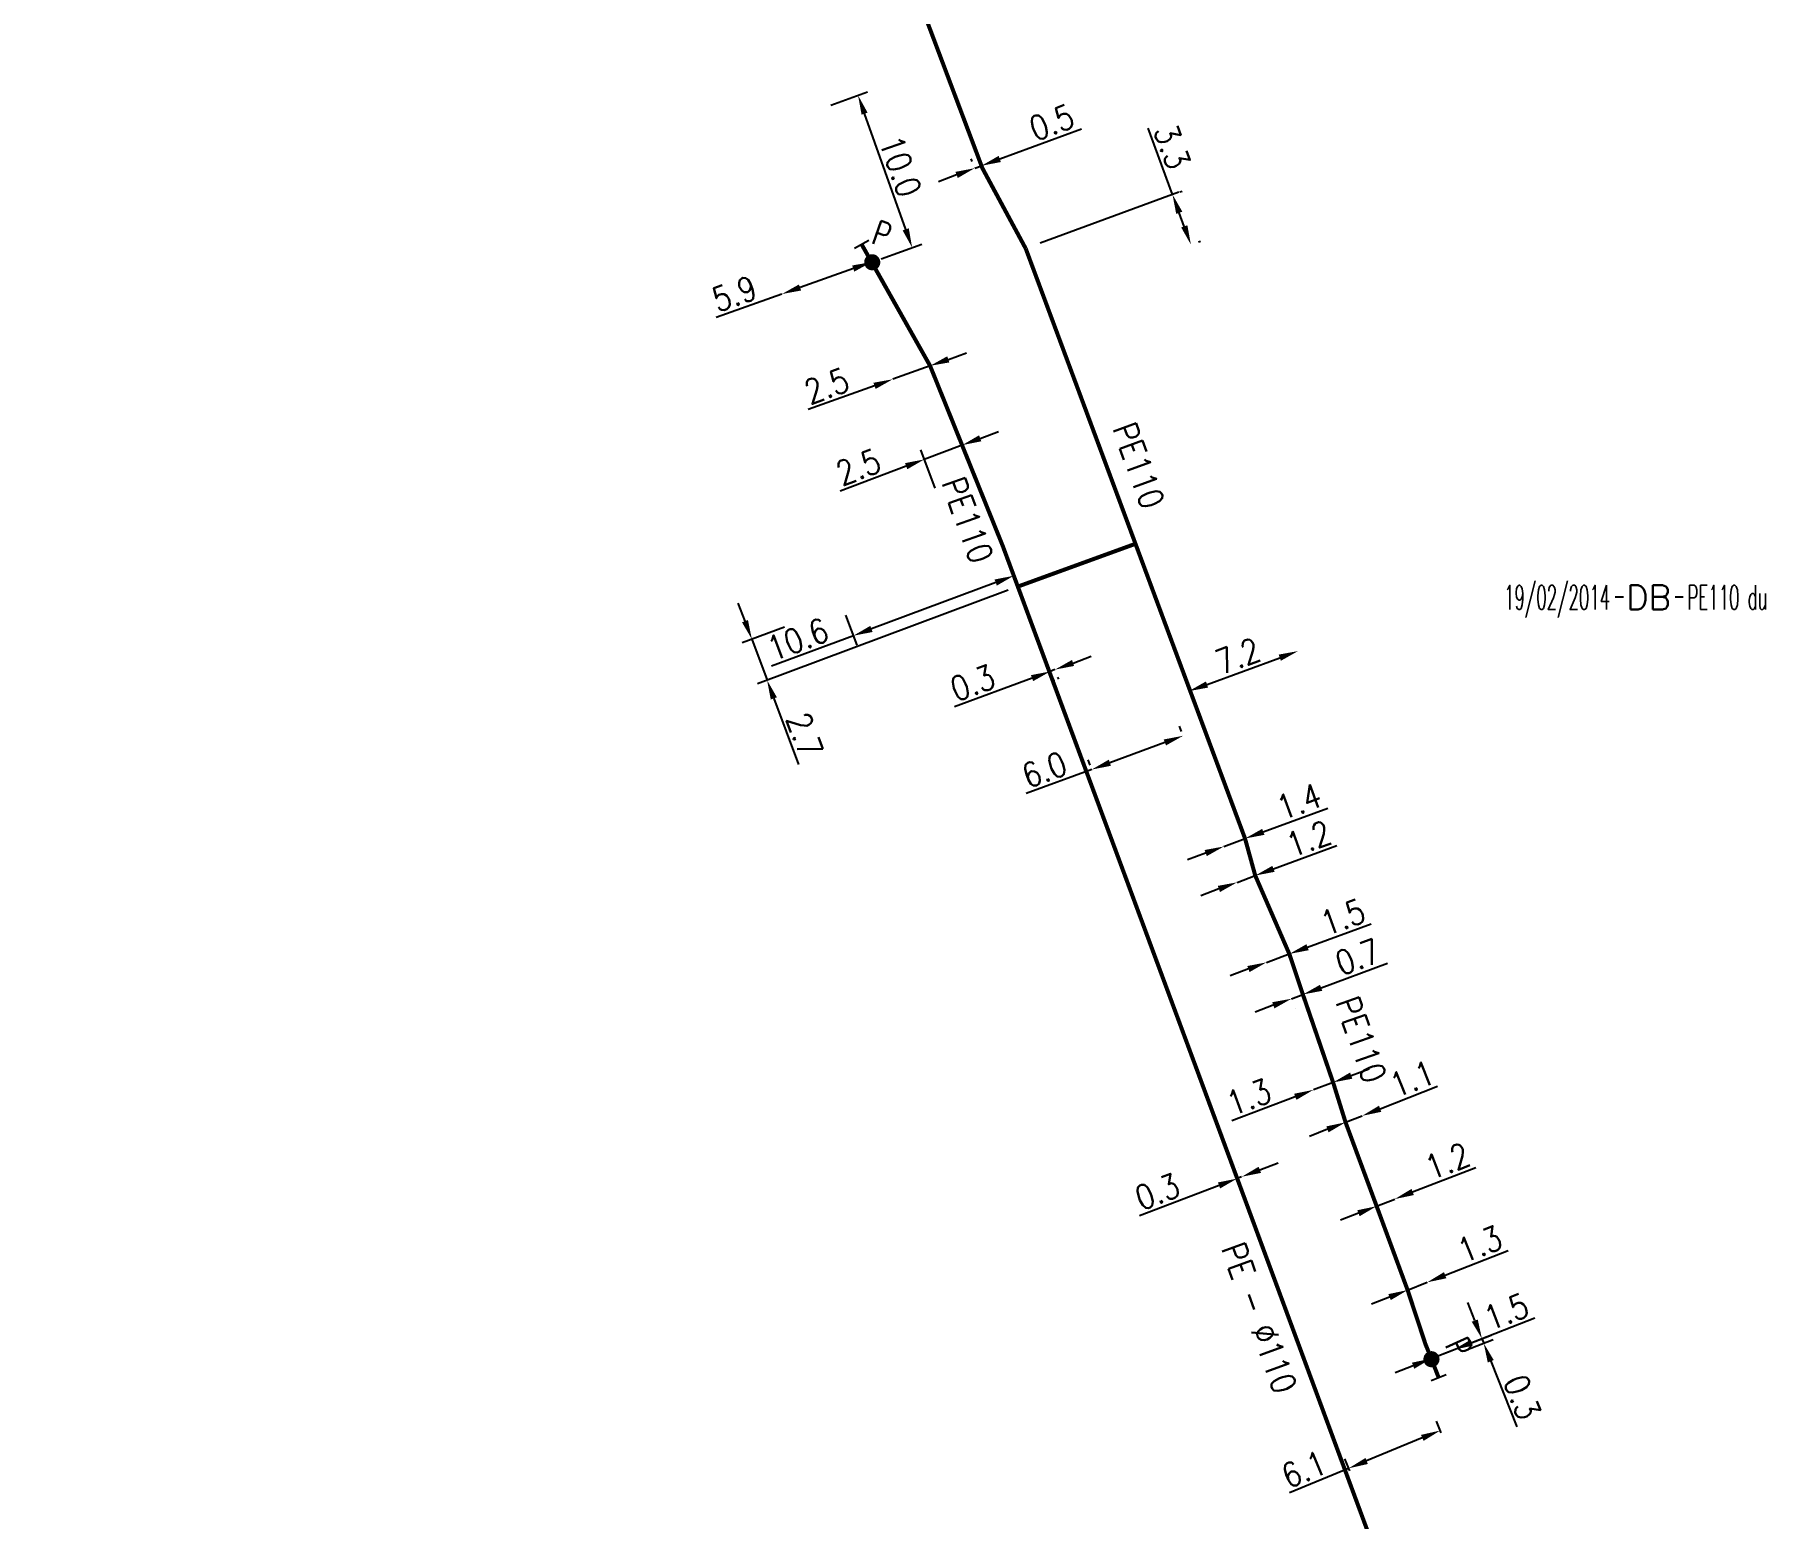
# Model space of a CAD drawing. Header units: millimetres. Extents: x 107995 to 109002, y 120994 to 122000.
# Drawn here: x 108661.4 to 108768.5, y 121671.4 to 121763.2 of the extents above; entities that cross this region are included whole.
import ezdxf
from ezdxf.enums import TextEntityAlignment as Align

# ---------------------------------------------------------------- set-up
doc = ezdxf.new("R2010")
doc.units = ezdxf.units.MM
doc.header["$PDMODE"] = 34
doc.linetypes.add('L_25_PE', pattern=[2000, 1000, 1000])
doc.layers.get('0').update_dxf_attribs({"linetype": 'CONTINUOUS'})
doc.layers.get('DEFPOINTS').update_dxf_attribs({"linetype": 'CONTINUOUS'})
for name, color, linetype in [('L_150', 1, 'CONTINUOUS'), ('L_300', 7, 'CONTINUOUS'), ('L_340', 7, 'CONTINUOUS'), ('L_910', 7, 'CONTINUOUS')]:
    doc.layers.add(name, color=color, linetype=linetype)
doc.styles.add('G_ROMANS', font='ROMANS.SHX', dxfattribs={"width": 0.75})
doc.styles.get("Standard").update_dxf_attribs({"font": 'romans.shx', "width": 0.85})
doc.dimstyles.get("Standard").update_dxf_attribs({"dimtxt": 1.5, "dimasz": 1.2, "dimexe": 0.625, "dimexo": 0.625, "dimgap": 0.25, "dimtad": 1, "dimdec": 1, "dimzin": 0, "dimdsep": 46, "dimtxsty": 'Standard', "dimcen": -0.5, "dimadec": 0, "dimazin": 0, "dimtfac": 1, "dimtdec": 1, "dimtmove": 0, "dimatfit": 3, "dimfxl": 0, "dimtolj": 1, "dimtzin": 0, "dimarcsym": 0})

# ---------------------------------------------------------------- blocks, each defined once
blk = doc.blocks.new('*D127')
at = {"layer": 'DEFPOINTS', "color": 0, "linetype": 'Continuous', "transparency": 16777216}
for p in [(108739.6, 121725.08), (108739.6, 121725.08), (108732.84, 121722.6)]:
    blk.add_point(p, dxfattribs=at)
at = {"layer": 'L_150', "color": 0, "linetype": 'Continuous', "lineweight": -2, "transparency": 16777216}
blk.add_line((108733.97, 121723.01), (108738.47, 121724.67), dxfattribs=at)
at = {"layer": 'L_150', "color": 0, "linetype": 'Continuous', "transparency": 16777216}
for points in [[(108738.4, 121724.86), (108738.54, 121724.48), (108739.6, 121725.08)], [(108733.9, 121723.2), (108734.03, 121722.82), (108732.84, 121722.6)]]:
    blk.add_solid(points, dxfattribs=at)
at = {"layer": 'L_150', "color": 0, "linetype": 'Continuous', "transparency": 16777216, "insert": (108735.87, 121724.78), "char_height": 1.5, "attachment_point": 5, "rotation": 20.2194}
blk.add_mtext('\\A1;7.2', dxfattribs=at)
blk = doc.blocks.new('*D128')
at = {"layer": 'DEFPOINTS', "color": 0, "linetype": 'Continuous', "transparency": 16777216}
for p in [(108724.23, 121723.94), (108724.51, 121724.04), (108724.55, 121723.93)]:
    blk.add_point(p, dxfattribs=at)
at = {"layer": 'L_150', "color": 0, "linetype": 'Continuous', "lineweight": -2, "transparency": 16777216}
for p, q in [((108725.68, 121724.34), (108726.8, 121724.76)), ((108723.14, 121723.41), (108718.33, 121721.62)), ((108724.55, 121723.93), (108724.27, 121723.82)), ((108724.44, 121723.35), (108724.49, 121723.24)), ((108724.72, 121723.46), (108724.77, 121723.34))]:
    blk.add_line(p, q, dxfattribs=at)
at = {"layer": 'L_150', "color": 0, "linetype": 'Continuous', "transparency": 16777216}
for points in [[(108725.61, 121724.53), (108725.74, 121724.16), (108724.55, 121723.93)], [(108723.07, 121723.59), (108723.21, 121723.22), (108724.27, 121723.82)]]:
    blk.add_solid(points, dxfattribs=at)
at = {"layer": 'L_150', "color": 0, "linetype": 'Continuous', "transparency": 16777216, "insert": (108719.47, 121723.11), "char_height": 1.5, "attachment_point": 5, "rotation": 20.3123}
blk.add_mtext('\\A1;0.3', dxfattribs=at)
blk = doc.blocks.new('*D129')
at = {"layer": 'DEFPOINTS', "color": 0, "linetype": 'Continuous', "transparency": 16777216}
for p in [(108735.84, 121692.43), (108736.11, 121692.55), (108736.12, 121692.53)]:
    blk.add_point(p, dxfattribs=at)
at = {"layer": 'L_150', "color": 0, "linetype": 'Continuous', "lineweight": -2, "transparency": 16777216}
for p, q in [((108737.23, 121692.98), (108738.36, 121693.41)), ((108735.62, 121693.01), (108735.61, 121693.03)), ((108736.11, 121692.55), (108735.83, 121692.44)), ((108735.9, 121693.12), (108735.89, 121693.13)), ((108734.71, 121692.01), (108729.78, 121690.13))]:
    blk.add_line(p, q, dxfattribs=at)
at = {"layer": 'L_150', "color": 0, "linetype": 'Continuous', "transparency": 16777216}
for points in [[(108737.16, 121693.17), (108737.31, 121692.79), (108736.11, 121692.55)], [(108734.64, 121692.2), (108734.78, 121691.83), (108735.83, 121692.44)]]:
    blk.add_solid(points, dxfattribs=at)
at = {"layer": 'L_150', "color": 0, "linetype": 'Continuous', "transparency": 16777216, "insert": (108730.9, 121691.63), "char_height": 1.5, "attachment_point": 5, "rotation": 20.9245}
blk.add_mtext('\\A1;0.3', dxfattribs=at)
blk = doc.blocks.new('*D131')
at = {"layer": 'DEFPOINTS', "color": 0, "linetype": 'Continuous', "transparency": 16777216}
for p in [(108731.7, 121753.28), (108731.83, 121753.33), (108732.84, 121750.18)]:
    blk.add_point(p, dxfattribs=at)
at = {"layer": 'L_150', "color": 0, "linetype": 'Continuous', "lineweight": -2, "transparency": 16777216}
for p, q in [((108731.83, 121753.33), (108730.32, 121757.43)), ((108732.29, 121753.5), (108732.42, 121753.54)), ((108732.56, 121751.36), (108732.25, 121752.2)), ((108733.43, 121750.4), (108733.56, 121750.45))]:
    blk.add_line(p, q, dxfattribs=at)
at = {"layer": 'L_150', "color": 0, "linetype": 'Continuous', "transparency": 16777216}
for points in [[(108732.44, 121752.27), (108732.06, 121752.13), (108731.83, 121753.33)], [(108732.75, 121751.43), (108732.37, 121751.29), (108732.97, 121750.23)]]:
    blk.add_solid(points, dxfattribs=at)
at = {"layer": 'L_150', "color": 0, "linetype": 'Continuous', "transparency": 16777216, "insert": (108731.81, 121756.29), "char_height": 1.5, "attachment_point": 5, "rotation": 290.2194}
blk.add_mtext('\\A1;3.3', dxfattribs=at)
blk = doc.blocks.new('*D133')
at = {"layer": 'DEFPOINTS', "color": 0, "linetype": 'Continuous', "transparency": 16777216}
for p in [(108748.4, 121676.85), (108748.7, 121676.12), (108743.03, 121673.78)]:
    blk.add_point(p, dxfattribs=at)
at = {"layer": 'L_150', "color": 0, "linetype": 'Continuous', "lineweight": -2, "transparency": 16777216}
for p, q in [((108748.46, 121676.7), (108748.16, 121677.43)), ((108747.29, 121676.39), (108743.84, 121674.97)), ((108742.8, 121674.36), (108742.49, 121675.09)), ((108742.73, 121674.51), (108739.08, 121673))]:
    blk.add_line(p, q, dxfattribs=at)
at = {"layer": 'L_150', "color": 0, "linetype": 'Continuous', "transparency": 16777216}
for points in [[(108747.21, 121676.58), (108747.37, 121676.21), (108748.4, 121676.85)], [(108743.77, 121675.15), (108743.92, 121674.78), (108742.73, 121674.51)]]:
    blk.add_solid(points, dxfattribs=at)
at = {"layer": 'L_150', "color": 0, "linetype": 'Continuous', "transparency": 16777216, "insert": (108739.97, 121674.45), "char_height": 1.5, "attachment_point": 5, "rotation": 22.4375}
blk.add_mtext('\\A1;6.1', dxfattribs=at)
blk = doc.blocks.new('*D134')
at = {"layer": 'DEFPOINTS', "color": 0, "linetype": 'Continuous', "transparency": 16777216}
for p in [(108732.49, 121719.84), (108732.6, 121719.53), (108726.94, 121717.44)]:
    blk.add_point(p, dxfattribs=at)
at = {"layer": 'L_150', "color": 0, "linetype": 'Continuous', "lineweight": -2, "transparency": 16777216}
for p, q in [((108732.39, 121720.11), (108732.27, 121720.43)), ((108731.36, 121719.42), (108727.96, 121718.17)), ((108726.73, 121718.03), (108726.61, 121718.34)), ((108726.83, 121717.75), (108722.78, 121716.27))]:
    blk.add_line(p, q, dxfattribs=at)
at = {"layer": 'L_150', "color": 0, "linetype": 'Continuous', "transparency": 16777216}
for points in [[(108731.29, 121719.61), (108731.43, 121719.24), (108732.49, 121719.84)], [(108727.89, 121718.36), (108728.02, 121717.98), (108726.83, 121717.75)]]:
    blk.add_solid(points, dxfattribs=at)
at = {"layer": 'L_150', "color": 0, "linetype": 'Continuous', "transparency": 16777216, "insert": (108723.9, 121717.74), "char_height": 1.5, "attachment_point": 5, "rotation": 20.2194}
blk.add_mtext('\\A1;6.0', dxfattribs=at)
blk = doc.blocks.new('*D135')
at = {"layer": 'DEFPOINTS', "color": 0, "linetype": 'Continuous', "transparency": 16777216}
for p in [(108719.59, 121754.96), (108719.65, 121754.8), (108720.07, 121754.95)]:
    blk.add_point(p, dxfattribs=at)
at = {"layer": 'L_150', "color": 0, "linetype": 'Continuous', "lineweight": -2, "transparency": 16777216}
for p, q in [((108721.14, 121755.53), (108726.19, 121757.4)), ((108719.43, 121755.38), (108719.37, 121755.54)), ((108719.85, 121755.54), (108719.8, 121755.7)), ((108718.47, 121754.54), (108717.34, 121754.12)), ((108719.59, 121754.96), (108720.01, 121755.11))]:
    blk.add_line(p, q, dxfattribs=at)
at = {"layer": 'L_150', "color": 0, "linetype": 'Continuous', "transparency": 16777216}
for points in [[(108721.07, 121755.72), (108721.21, 121755.34), (108720.01, 121755.11)], [(108718.4, 121754.73), (108718.54, 121754.35), (108719.59, 121754.96)]]:
    blk.add_solid(points, dxfattribs=at)
at = {"layer": 'L_150', "color": 0, "linetype": 'Continuous', "transparency": 16777216, "insert": (108724.36, 121757.79), "char_height": 1.5, "attachment_point": 5, "rotation": 20.3269}
blk.add_mtext('\\A1;0.5', dxfattribs=at)
blk = doc.blocks.new('*D176')
at = {"layer": 'DEFPOINTS', "color": 0, "linetype": 'Continuous', "transparency": 16777216}
for p in [(108739.2, 121703.57), (108739.2, 121703.57), (108739.9, 121703.83)]:
    blk.add_point(p, dxfattribs=at)
at = {"layer": 'L_150', "color": 0, "linetype": 'Continuous', "lineweight": -2, "transparency": 16777216}
for p, q in [((108741.03, 121704.25), (108745.13, 121705.76)), ((108738.07, 121703.16), (108736.95, 121702.74)), ((108739.2, 121703.57), (108739.9, 121703.83)), ((108739.42, 121702.99), (108739.42, 121702.99))]:
    blk.add_line(p, q, dxfattribs=at)
at = {"layer": 'L_150', "color": 0, "linetype": 'Continuous', "transparency": 16777216}
for points in [[(108740.96, 121704.43), (108741.1, 121704.06), (108739.9, 121703.83)], [(108738, 121703.35), (108738.14, 121702.97), (108739.2, 121703.57)]]:
    blk.add_solid(points, dxfattribs=at)
at = {"layer": 'L_150', "color": 0, "linetype": 'Continuous', "transparency": 16777216, "insert": (108743.3, 121706.15), "char_height": 1.5, "attachment_point": 5, "rotation": 20.2201}
blk.add_mtext('\\A1;0.7', dxfattribs=at)
blk = doc.blocks.new('*D177')
at = {"layer": 'DEFPOINTS', "color": 0, "linetype": 'Continuous', "transparency": 16777216}
for p in [(108736.32, 121713.48), (108736.32, 121713.48), (108735.01, 121712.99)]:
    blk.add_point(p, dxfattribs=at)
at = {"layer": 'L_150', "color": 0, "linetype": 'Continuous', "lineweight": -2, "transparency": 16777216}
for p, q in [((108737.45, 121713.89), (108741.44, 121715.36)), ((108735.01, 121712.99), (108736.32, 121713.48)), ((108733.88, 121712.58), (108732.76, 121712.17))]:
    blk.add_line(p, q, dxfattribs=at)
at = {"layer": 'L_150', "color": 0, "linetype": 'Continuous', "transparency": 16777216}
for points in [[(108737.38, 121714.08), (108737.52, 121713.71), (108736.32, 121713.48)], [(108733.82, 121712.77), (108733.95, 121712.39), (108735.01, 121712.99)]]:
    blk.add_solid(points, dxfattribs=at)
at = {"layer": 'L_150', "color": 0, "linetype": 'Continuous', "transparency": 16777216, "insert": (108739.66, 121715.77), "char_height": 1.5, "attachment_point": 5, "rotation": 20.2194}
blk.add_mtext('\\A1;1.4', dxfattribs=at)
blk = doc.blocks.new('L_340_07')
at = {"color": 0, "linetype": 'Continuous', "const_width": 0.25, "flags": 128}
blk.add_lwpolyline([(0, 0), (1.25, 0)], dxfattribs=at)
at = {"color": 0, "linetype": 'Continuous', "flags": 128}
blk.add_lwpolyline([(1.25, -0.5), (1.25, 0.5)], dxfattribs=at)
at = {"color": 0, "linetype": 'Continuous', "style": 'G_ROMANS', "width": 0.75, "flags": 3}
for tag, p in [('DEF_LEG', (0.72, -3.47)), ('DEF_COUP', (0.72, -5.97)), ('DEF_TYPE', (0.72, -8.47))]:
    blk.add_attdef(tag, text='', height=1.2, dxfattribs=at).set_placement(p, align=Align.MIDDLE)
blk = doc.blocks.new('L_300_12')
at = {"color": 0, "linetype": 'Continuous', "const_width": 0.497, "flags": 128}
blk.add_lwpolyline([(-0.21, 0, 1), (0.29, 0, 1)], format="xyb", close=True, dxfattribs=at)
at = {"color": 0, "linetype": 'Continuous', "style": 'G_ROMANS', "width": 0.75}
blk.add_text('P', height=1.5, dxfattribs=at).set_placement((0.04, 1.85), align=Align.MIDDLE)
at = {"color": 0, "linetype": 'Continuous', "style": 'G_ROMANS', "width": 0.75, "flags": 3}
for tag, p in [('DEF_LEG', (0, -10)), ('DEF_COUP', (0, -12.5)), ('DEF_TYPE', (0, -15))]:
    blk.add_attdef(tag, text='', height=1.2, dxfattribs=at).set_placement(p, align=Align.MIDDLE)
blk = doc.blocks.new('*D178')
at = {"layer": 'DEFPOINTS', "color": 0, "linetype": 'Continuous', "transparency": 16777216}
for p in [(108735.83, 121710.77), (108735.83, 121710.77), (108736.95, 121711.19)]:
    blk.add_point(p, dxfattribs=at)
at = {"layer": 'L_150', "color": 0, "linetype": 'Continuous', "lineweight": -2, "transparency": 16777216}
for p, q in [((108738.08, 121711.6), (108742.01, 121713.05)), ((108734.7, 121710.36), (108733.58, 121709.94)), ((108735.83, 121710.77), (108736.95, 121711.19))]:
    blk.add_line(p, q, dxfattribs=at)
at = {"layer": 'L_150', "color": 0, "linetype": 'Continuous', "transparency": 16777216}
for points in [[(108738.01, 121711.79), (108738.15, 121711.42), (108736.95, 121711.19)], [(108734.63, 121710.55), (108734.77, 121710.17), (108735.83, 121710.77)]]:
    blk.add_solid(points, dxfattribs=at)
at = {"layer": 'L_150', "color": 0, "linetype": 'Continuous', "transparency": 16777216, "insert": (108740.26, 121713.47), "char_height": 1.5, "attachment_point": 5, "rotation": 20.2194}
blk.add_mtext('\\A1;1.2', dxfattribs=at)
blk = doc.blocks.new('*D179')
at = {"layer": 'DEFPOINTS', "color": 0, "linetype": 'Continuous', "transparency": 16777216}
for p in [(108739.06, 121706.34), (108737.65, 121705.82), (108737.65, 121705.82)]:
    blk.add_point(p, dxfattribs=at)
at = {"layer": 'L_150', "color": 0, "linetype": 'Continuous', "lineweight": -2, "transparency": 16777216}
for p, q in [((108740.19, 121706.75), (108744.12, 121708.2)), ((108737.65, 121705.82), (108739.06, 121706.34)), ((108736.53, 121705.41), (108735.4, 121704.99))]:
    blk.add_line(p, q, dxfattribs=at)
at = {"layer": 'L_150', "color": 0, "linetype": 'Continuous', "transparency": 16777216}
for points in [[(108740.12, 121706.94), (108740.26, 121706.57), (108739.06, 121706.34)], [(108736.46, 121705.59), (108736.6, 121705.22), (108737.65, 121705.82)]]:
    blk.add_solid(points, dxfattribs=at)
at = {"layer": 'L_150', "color": 0, "linetype": 'Continuous', "transparency": 16777216, "insert": (108742.37, 121708.62), "char_height": 1.5, "attachment_point": 5, "rotation": 20.2281}
blk.add_mtext('\\A1;1.5', dxfattribs=at)
blk = doc.blocks.new('*D180')
at = {"layer": 'DEFPOINTS', "color": 0, "linetype": 'Continuous', "transparency": 16777216}
for p in [(108740.55, 121697.93), (108740.55, 121697.93), (108741.77, 121698.39)]:
    blk.add_point(p, dxfattribs=at)
at = {"layer": 'L_150', "color": 0, "linetype": 'Continuous', "lineweight": -2, "transparency": 16777216}
for p, q in [((108742.89, 121698.81), (108744.01, 121699.23)), ((108739.43, 121697.5), (108735.51, 121696.02)), ((108741.77, 121698.39), (108740.55, 121697.93))]:
    blk.add_line(p, q, dxfattribs=at)
at = {"layer": 'L_150', "color": 0, "linetype": 'Continuous', "transparency": 16777216}
for points in [[(108742.82, 121699), (108742.96, 121698.62), (108741.77, 121698.39)], [(108739.36, 121697.69), (108739.5, 121697.31), (108740.55, 121697.93)]]:
    blk.add_solid(points, dxfattribs=at)
at = {"layer": 'L_150', "color": 0, "linetype": 'Continuous', "transparency": 16777216, "insert": (108736.56, 121697.48), "char_height": 1.5, "attachment_point": 5, "rotation": 20.7271}
blk.add_mtext('\\A1;1.3', dxfattribs=at)
blk = doc.blocks.new('*D181')
at = {"layer": 'DEFPOINTS', "color": 0, "linetype": 'Continuous', "transparency": 16777216}
for p in [(108742.54, 121695.92), (108743.56, 121696.32), (108743.56, 121696.32)]:
    blk.add_point(p, dxfattribs=at)
at = {"layer": 'L_150', "color": 0, "linetype": 'Continuous', "lineweight": -2, "transparency": 16777216}
for p, q in [((108744.68, 121696.76), (108748.24, 121698.15)), ((108741.42, 121695.49), (108740.3, 121695.05)), ((108742.54, 121695.92), (108743.56, 121696.32))]:
    blk.add_line(p, q, dxfattribs=at)
at = {"layer": 'L_150', "color": 0, "linetype": 'Continuous', "transparency": 16777216}
for points in [[(108744.61, 121696.95), (108744.75, 121696.57), (108743.56, 121696.32)], [(108741.35, 121695.67), (108741.49, 121695.3), (108742.54, 121695.92)]]:
    blk.add_solid(points, dxfattribs=at)
at = {"layer": 'L_150', "color": 0, "linetype": 'Continuous', "transparency": 16777216, "insert": (108746.66, 121698.61), "char_height": 1.5, "attachment_point": 5, "rotation": 21.3567}
blk.add_mtext('\\A1;1.1', dxfattribs=at)
blk = doc.blocks.new('*D182')
at = {"layer": 'DEFPOINTS', "color": 0, "linetype": 'Continuous', "transparency": 16777216}
for p in [(108745.58, 121691.17), (108745.58, 121691.17), (108744.46, 121690.73)]:
    blk.add_point(p, dxfattribs=at)
at = {"layer": 'L_150', "color": 0, "linetype": 'Continuous', "lineweight": -2, "transparency": 16777216}
for p, q in [((108746.69, 121691.61), (108750.6, 121693.13)), ((108744.46, 121690.73), (108745.58, 121691.17)), ((108743.34, 121690.3), (108742.22, 121689.86))]:
    blk.add_line(p, q, dxfattribs=at)
at = {"layer": 'L_150', "color": 0, "linetype": 'Continuous', "transparency": 16777216}
for points in [[(108746.62, 121691.8), (108746.77, 121691.42), (108745.58, 121691.17)], [(108743.27, 121690.48), (108743.41, 121690.11), (108744.46, 121690.73)]]:
    blk.add_solid(points, dxfattribs=at)
at = {"layer": 'L_150', "color": 0, "linetype": 'Continuous', "transparency": 16777216, "insert": (108748.84, 121693.52), "char_height": 1.5, "attachment_point": 5, "rotation": 21.3588}
blk.add_mtext('\\A1;1.2', dxfattribs=at)
blk = doc.blocks.new('*D183')
at = {"layer": 'DEFPOINTS', "color": 0, "linetype": 'Continuous', "transparency": 16777216}
for p in [(108747.59, 121686.02), (108747.59, 121686.02), (108746.38, 121685.54)]:
    blk.add_point(p, dxfattribs=at)
at = {"layer": 'L_150', "color": 0, "linetype": 'Continuous', "lineweight": -2, "transparency": 16777216}
for p, q in [((108748.71, 121686.46), (108752.61, 121687.99)), ((108746.38, 121685.54), (108747.59, 121686.02)), ((108745.26, 121685.1), (108744.15, 121684.67))]:
    blk.add_line(p, q, dxfattribs=at)
at = {"layer": 'L_150', "color": 0, "linetype": 'Continuous', "transparency": 16777216}
for points in [[(108748.63, 121686.65), (108748.78, 121686.27), (108747.59, 121686.02)], [(108745.19, 121685.29), (108745.34, 121684.92), (108746.38, 121685.54)]]:
    blk.add_solid(points, dxfattribs=at)
at = {"layer": 'L_150', "color": 0, "linetype": 'Continuous', "transparency": 16777216, "insert": (108750.85, 121688.38), "char_height": 1.5, "attachment_point": 5, "rotation": 21.4694}
blk.add_mtext('\\A1;1.3', dxfattribs=at)
blk = doc.blocks.new('*D184')
at = {"layer": 'DEFPOINTS', "color": 0, "linetype": 'Continuous', "transparency": 16777216}
for p in [(108749.23, 121681.85), (108749.23, 121681.85), (108747.84, 121681.3)]:
    blk.add_point(p, dxfattribs=at)
at = {"layer": 'L_300', "color": 0, "linetype": 'Continuous', "lineweight": -2, "transparency": 16777216}
for p, q in [((108750.35, 121682.29), (108754.25, 121683.82)), ((108747.84, 121681.3), (108749.23, 121681.85)), ((108746.72, 121680.86), (108745.6, 121680.42))]:
    blk.add_line(p, q, dxfattribs=at)
at = {"layer": 'L_300', "color": 0, "linetype": 'Continuous', "transparency": 16777216}
for points in [[(108750.28, 121682.47), (108750.42, 121682.1), (108749.23, 121681.85)], [(108746.65, 121681.05), (108746.79, 121680.67), (108747.84, 121681.3)]]:
    blk.add_solid(points, dxfattribs=at)
at = {"layer": 'L_300', "color": 0, "linetype": 'Continuous', "transparency": 16777216, "insert": (108752.49, 121684.2), "char_height": 1.5, "attachment_point": 5, "rotation": 21.47}
blk.add_mtext('\\A1;1.5', dxfattribs=at)
blk = doc.blocks.new('*D185')
at = {"layer": 'DEFPOINTS', "color": 0, "linetype": 'Continuous', "transparency": 16777216}
for p in [(108749.34, 121681.57), (108751.09, 121682.25), (108747.84, 121681.3)]:
    blk.add_point(p, dxfattribs=at)
at = {"layer": 'L_300', "color": 0, "linetype": 'Continuous', "lineweight": -2, "transparency": 16777216}
for p, q in [((108750.54, 121683.65), (108750.1, 121684.77)), ((108748.42, 121681.53), (108751.56, 121682.76)), ((108749.92, 121681.8), (108751.67, 121682.48)), ((108750.98, 121682.53), (108751.09, 121682.25)), ((108751.53, 121681.14), (108753.13, 121677.07))]:
    blk.add_line(p, q, dxfattribs=at)
at = {"layer": 'L_300', "color": 0, "linetype": 'Continuous', "transparency": 16777216}
for points in [[(108750.72, 121683.72), (108750.35, 121683.58), (108750.98, 121682.53)], [(108751.71, 121681.21), (108751.34, 121681.06), (108751.09, 121682.25)]]:
    blk.add_solid(points, dxfattribs=at)
at = {"layer": 'L_300', "color": 0, "linetype": 'Continuous', "transparency": 16777216, "insert": (108753.48, 121678.91), "char_height": 1.5, "attachment_point": 5, "rotation": 291.47}
blk.add_mtext('\\A1;0.3', dxfattribs=at)
blk = doc.blocks.new('*D333')
at = {"layer": 'DEFPOINTS', "color": 0, "linetype": 'Continuous', "transparency": 16777216}
for p in [(108721.32, 121731.6), (108711.38, 121727.89), (108712.08, 121726.03)]:
    blk.add_point(p, dxfattribs=at)
at = {"layer": 'L_150', "color": 0, "linetype": 'Continuous', "lineweight": -2, "transparency": 16777216}
for p, q in [((108721.53, 121731.01), (108722.23, 121729.15)), ((108720.89, 121729.32), (108713.2, 121726.45)), ((108711.6, 121727.31), (108712.3, 121725.45)), ((108712.08, 121726.03), (108707.02, 121724.14))]:
    blk.add_line(p, q, dxfattribs=at)
at = {"layer": 'L_150', "color": 0, "linetype": 'Continuous', "transparency": 16777216}
for points in [[(108720.82, 121729.51), (108720.96, 121729.13), (108722.01, 121729.74)], [(108713.13, 121726.64), (108713.27, 121726.26), (108712.08, 121726.03)]]:
    blk.add_solid(points, dxfattribs=at)
at = {"layer": 'L_150', "color": 0, "linetype": 'Continuous', "transparency": 16777216, "insert": (108708.64, 121725.81), "char_height": 1.5, "attachment_point": 5, "rotation": 20.4756}
blk.add_mtext('\\A1;10.6', dxfattribs=at)
blk = doc.blocks.new('*D334')
at = {"layer": 'DEFPOINTS', "color": 0, "linetype": 'Continuous', "transparency": 16777216}
for p in [(108722.26, 121729.07), (108708.39, 121726.77), (108705.8, 121725.81)]:
    blk.add_point(p, dxfattribs=at)
at = {"layer": 'L_150', "color": 0, "linetype": 'Continuous', "lineweight": -2, "transparency": 16777216}
for p, q in [((108721.67, 121728.85), (108706.15, 121723.06)), ((108705.38, 121726.93), (108704.96, 121728.05)), ((108707.81, 121726.56), (108705.21, 121725.59)), ((108705.8, 121725.81), (108706.74, 121723.28)), ((108707.16, 121722.15), (108708.69, 121718.06))]:
    blk.add_line(p, q, dxfattribs=at)
at = {"layer": 'L_150', "color": 0, "linetype": 'Continuous', "transparency": 16777216}
for points in [[(108705.56, 121727), (108705.19, 121726.86), (108705.8, 121725.81)], [(108707.35, 121722.22), (108706.97, 121722.08), (108706.74, 121723.28)]]:
    blk.add_solid(points, dxfattribs=at)
at = {"layer": 'L_150', "color": 0, "linetype": 'Continuous', "transparency": 16777216, "insert": (108709.07, 121719.89), "char_height": 1.5, "attachment_point": 5, "rotation": 290.4756}
blk.add_mtext('\\A1;2.7', dxfattribs=at)
blk = doc.blocks.new('*D335')
at = {"layer": 'DEFPOINTS', "color": 0, "linetype": 'Continuous', "transparency": 16777216}
for p in [(108718.81, 121737.82), (108716.47, 121736.94), (108717.36, 121734.57)]:
    blk.add_point(p, dxfattribs=at)
at = {"layer": 'L_150', "color": 0, "linetype": 'Continuous', "lineweight": -2, "transparency": 16777216}
for p, q in [((108719.93, 121738.24), (108721.06, 121738.67)), ((108717.14, 121735.16), (108716.25, 121737.53)), ((108718.81, 121737.82), (108716.47, 121736.94)), ((108715.35, 121736.52), (108711.26, 121734.98))]:
    blk.add_line(p, q, dxfattribs=at)
at = {"layer": 'L_150', "color": 0, "linetype": 'Continuous', "transparency": 16777216}
for points in [[(108719.86, 121738.43), (108720, 121738.06), (108718.81, 121737.82)], [(108715.28, 121736.71), (108715.42, 121736.33), (108716.47, 121736.94)]]:
    blk.add_solid(points, dxfattribs=at)
at = {"layer": 'L_150', "color": 0, "linetype": 'Continuous', "transparency": 16777216, "insert": (108712.39, 121736.47), "char_height": 1.5, "attachment_point": 5, "rotation": 20.6063}
blk.add_mtext('\\A1;2.5', dxfattribs=at)
blk = doc.blocks.new('*D336')
at = {"layer": 'DEFPOINTS', "color": 0, "linetype": 'Continuous', "transparency": 16777216}
for p in [(108716.83, 121742.73), (108714.52, 121741.9), (108714.52, 121741.9)]:
    blk.add_point(p, dxfattribs=at)
at = {"layer": 'L_150', "color": 0, "linetype": 'Continuous', "lineweight": -2, "transparency": 16777216}
for p, q in [((108717.96, 121743.13), (108719.09, 121743.54)), ((108716.83, 121742.73), (108714.52, 121741.9)), ((108713.39, 121741.49), (108709.28, 121740.02))]:
    blk.add_line(p, q, dxfattribs=at)
at = {"layer": 'L_150', "color": 0, "linetype": 'Continuous', "transparency": 16777216}
for points in [[(108717.89, 121743.32), (108718.02, 121742.94), (108716.83, 121742.73)], [(108713.32, 121741.68), (108713.46, 121741.3), (108714.52, 121741.9)]]:
    blk.add_solid(points, dxfattribs=at)
at = {"layer": 'L_150', "color": 0, "linetype": 'Continuous', "transparency": 16777216, "insert": (108710.43, 121741.49), "char_height": 1.5, "attachment_point": 5, "rotation": 19.7385}
blk.add_mtext('\\A1;2.5', dxfattribs=at)
blk = doc.blocks.new('*D337')
at = {"layer": 'DEFPOINTS', "color": 0, "linetype": 'Continuous', "transparency": 16777216}
for p in [(108710.09, 121758.65), (108712.37, 121759.47), (108713.21, 121749.15)]:
    blk.add_point(p, dxfattribs=at)
at = {"layer": 'L_300', "color": 0, "linetype": 'Continuous', "lineweight": -2, "transparency": 16777216}
for p, q in [((108710.68, 121758.86), (108712.96, 121759.68)), ((108715.32, 121751.17), (108712.78, 121758.34)), ((108713.8, 121749.36), (108716.31, 121750.25))]:
    blk.add_line(p, q, dxfattribs=at)
at = {"layer": 'L_300', "color": 0, "linetype": 'Continuous', "transparency": 16777216}
for points in [[(108712.96, 121758.4), (108712.59, 121758.27), (108712.37, 121759.47)], [(108715.51, 121751.24), (108715.13, 121751.11), (108715.72, 121750.04)]]:
    blk.add_solid(points, dxfattribs=at)
at = {"layer": 'L_300', "color": 0, "linetype": 'Continuous', "transparency": 16777216, "insert": (108714.99, 121755.08), "char_height": 1.5, "attachment_point": 5, "rotation": 289.5621}
blk.add_mtext('\\A1;10.0', dxfattribs=at)
blk = doc.blocks.new('*D338')
at = {"layer": 'DEFPOINTS', "color": 0, "linetype": 'Continuous', "transparency": 16777216}
for p in [(108713.21, 121749.15), (108713.21, 121749.15), (108707.65, 121747.17)]:
    blk.add_point(p, dxfattribs=at)
at = {"layer": 'L_300', "color": 0, "linetype": 'Continuous', "lineweight": -2, "transparency": 16777216}
for p, q in [((108712.08, 121748.75), (108708.78, 121747.58)), ((108707.65, 121747.17), (108703.59, 121745.73))]:
    blk.add_line(p, q, dxfattribs=at)
at = {"layer": 'L_300', "color": 0, "linetype": 'Continuous', "transparency": 16777216}
for points in [[(108712.01, 121748.94), (108712.14, 121748.56), (108713.21, 121749.15)], [(108708.71, 121747.76), (108708.85, 121747.39), (108707.65, 121747.17)]]:
    blk.add_solid(points, dxfattribs=at)
at = {"layer": 'L_300', "color": 0, "linetype": 'Continuous', "transparency": 16777216, "insert": (108704.72, 121747.19), "char_height": 1.5, "attachment_point": 5, "rotation": 19.5621}
blk.add_mtext('\\A1;5.9', dxfattribs=at)
blk = doc.blocks.new('GIS_MODF')
at = {"color": 0, "linetype": 'Continuous', "flags": 128}
for points in [[(-2.18, -0.01), (-1.68, -0.01)], [(1.52, -0.01), (2.02, -0.01)]]:
    blk.add_lwpolyline(points, dxfattribs=at)
at = {"color": 0, "linetype": 'Continuous', "width": 0.5}
blk.add_attdef('DATE', text='', height=1.5, dxfattribs=at).set_placement((-2.5, -0.8), align=Align.RIGHT)
at = {"color": 0, "linetype": 'Continuous', "width": 1.771291}
blk.add_attdef('USER', text='', height=1.5, dxfattribs=at).set_placement((-1.51, -0.8), (1.28, -0.8), align=Align.FIT)
at = {"color": 0, "linetype": 'Continuous', "width": 0.5}
blk.add_attdef('DESC', (2.29, -0.8), '', height=1.5, dxfattribs=at)

msp = doc.modelspace()

# ---------------------------------------------------------------- linework, layer by layer
at = {"layer": 'L_150', "linetype": 'L_25_PE'}
msp.add_line((108732.22, 121753.47), (108723.64, 121750.31), dxfattribs=at)
at = {"layer": 'L_150', "linetype": 'L_25_PE', "const_width": 0.25, "flags": 128}
for points in [[(108722.75, 121749.98), (108720.07, 121754.95), (108716.35, 121764.82), (108713.07, 121773.82), (108711.09, 121779.29), (108708.66, 121786.45), (108707.36, 121791.31), (108705.58, 121797.89)], [(108747.86, 121681.27), (108747.49, 121682.18), (108746.38, 121685.54), (108744.46, 121690.74), (108742.54, 121695.92), (108741.77, 121698.39), (108739.9, 121703.83), (108739.06, 121706.34), (108736.95, 121711.19), (108736.32, 121713.48), (108722.75, 121749.98)], [(108722.26, 121729.07), (108729.49, 121731.7)]]:
    msp.add_lwpolyline(points, dxfattribs=at)
at = {"layer": 'L_150', "linetype": 'L_25_PE', "flags": 128}
msp.add_lwpolyline([(108713.21, 121749.15, 0.25, 0.25, 0), (108716.83, 121742.73, 0.25, 0.25, 0), (108718.81, 121737.82, 0.25, 0.25, 0), (108721.32, 121731.6, 0.25, 0.25, 0), (108721.91, 121730.01, 0.25, 0.25, 0), (108735.84, 121692.43, 0.25, 0.25, 0), (108748.14, 121659.17, 0.25, 0.25, -0.393361), (108746.34, 121651.11, 0.25, 0.25, 0), (108745.52, 121650.64, 0.25, 0.25, 0), (108738.34, 121647.6, 0.25, 0.25, 0), (108729.12, 121643.7, 0.25, 0.25, 0), (108715.87, 121637.95, 0.25, 0.25, 0), (108703.89, 121632.82, 0.25, 0.25, 0), (108693.68, 121628.61, 0.25, 0.25, 0), (108685.24, 121623.33, 0.25, 0.25, 0), (108665.77, 121609.66, 0.25, 0.25, 0), (108662.81, 121608.34, 0.25, 0.25, -0.196399), (108658.93, 121608.24, 0.25, 0.25, -0.251762), (108655.94, 121611.66, 0.25, 0.25, 0), (108655.56, 121613.34, 0, 0, 0)], format="xyseb", dxfattribs=at)

# ---------------------------------------------------------------- block references
at = {"layer": 'L_300'}
for p, rotation in [((108713.21, 121749.15), 340.8343796190896), ((108747.84, 121681.3), 293.739348762733)]:
    msp.add_blockref('L_300_12', p, dxfattribs=dict(at, rotation=rotation))
at = {"layer": 'L_340'}
for p, rotation in [((108713.21, 121749.15), 119.3907400051232), ((108747.84, 121681.3), 291.4700308676065)]:
    msp.add_blockref('L_340_07', p, dxfattribs=dict(at, rotation=rotation))
at = {"layer": 'L_910'}
ref = msp.add_blockref('GIS_MODF', (108761.41, 121728.45), dxfattribs=at)
ref.add_attrib('DATE', '19/02/2014', dxfattribs={"layer": '0', "color": 0, "linetype": 'Continuous', "height": 1.5, "width": 0.5}).set_placement((108758.91, 121727.65), align=Align.RIGHT)
ref.add_attrib('USER', 'DB', dxfattribs={"layer": '0', "color": 0, "linetype": 'Continuous', "height": 1.5, "width": 0.99919}).set_placement((108759.91, 121727.65), (108762.69, 121727.65), align=Align.FIT)
ref.add_attrib('DESC', 'PE110 du n°226 au n°228 de la rue Aimeries - Tr171819', (108763.7, 121727.65), dxfattribs={"layer": '0', "color": 0, "linetype": 'Continuous', "height": 1.5, "width": 0.5})

# ---------------------------------------------------------------- texts
at = {"layer": 'L_150', "linetype": 'Continuous', "width": 0.85}
for s, rotation, p in [('PE110', 289.9743, (108729.74, 121736.56)), ('PE110', 289.7888, (108719.15, 121733.19)), ('PE - %%c110', 289.9743, (108737.2, 121683.82))]:
    msp.add_text(s, height=1.5, rotation=rotation, dxfattribs=at).set_placement(p, align=Align.MIDDLE)
at = {"layer": 'L_150', "linetype": 'Continuous', "insert": (108741.9, 121703.37), "char_height": 1.5, "attachment_point": 7, "rotation": 289.2127}
msp.add_mtext('PE110', dxfattribs=at)

# ---------------------------------------------------------------- dimensions: what is measured, and where the dimension line sits
at = {"layer": 'L_150', "linetype": 'Continuous'}
for base, p1, p2, angle, picture, middle in [((108719.5911, 121754.9552), (108720.0714, 121754.954), (108719.6494, 121754.7977), 200.3269, '*D135', (108724.708, 121756.8507)), ((108731.83, 121753.33), (108732.84, 121750.18), (108731.7, 121753.28), 110.2194, '*D131', (108730.87, 121755.94)), ((108724.55, 121723.93), (108724.23, 121723.94), (108724.51, 121724.04), 20.3123, '*D128', (108719.81, 121722.17)), ((108732.49, 121719.84), (108726.94, 121717.44), (108732.6, 121719.53), 20.2194, '*D134', (108724.24, 121716.8)), ((108736.11, 121692.55), (108735.84, 121692.43), (108736.12, 121692.53), 20.9245, '*D129', (108731.26, 121690.69)), ((108748.4, 121676.85), (108743.03, 121673.78), (108748.7, 121676.12), 22.4375, '*D133', (108740.35, 121673.53))]:
    dim = msp.add_linear_dim(base=base, p1=p1, p2=p2, angle=angle, dimstyle='Standard', override={"dimdec": 1}, dxfattribs=at)
    dim.commit()
    dim.dimension.update_dxf_attribs({"geometry": picture, "text_midpoint": middle, "dimtype": 161})
for base, p1, p2, angle, text, picture, middle in [((108714.52, 121741.9), (108716.83, 121742.73), (108714.52, 121741.9), 19.7385, '2.5', '*D336', (108710.77, 121740.55)), ((108716.47, 121736.94), (108718.81, 121737.82), (108717.36, 121734.57), 20.6063, '2.5', '*D335', (108712.74, 121735.54)), ((108712.08, 121726.03), (108721.32, 121731.6), (108711.38, 121727.89), 20.4756, '10.6', '*D333', (108708.99, 121724.88)), ((108705.8, 121725.81), (108722.26, 121729.07), (108708.39, 121726.77), 290.4756, '2.7', '*D334', (108708.13, 121719.54))]:
    dim = msp.add_linear_dim(base=base, p1=p1, p2=p2, angle=angle, text=text, dimstyle='Standard', dxfattribs=at)
    dim.commit()
    dim.dimension.update_dxf_attribs({"geometry": picture, "text_midpoint": middle, "dimtype": 160})
dim = msp.add_aligned_dim(p1=(108732.84, 121722.6), p2=(108739.6, 121725.08), distance=0, dimstyle='Standard', override={"dimdec": 1}, dxfattribs=at)
dim.commit()
dim.dimension.update_dxf_attribs({"geometry": '*D127', "text_midpoint": (108735.87, 121724.78)})
for base, p1, p2, angle, picture, middle in [((108736.32, 121713.48), (108735.01, 121712.99), (108736.32, 121713.48), 20.2194, '*D177', (108740.01, 121714.84)), ((108735.83, 121710.77), (108736.95, 121711.19), (108735.83, 121710.77), 20.2194, '*D178', (108740.61, 121712.53)), ((108737.65, 121705.82), (108739.06, 121706.34), (108737.65, 121705.82), 20.2281, '*D179', (108742.72, 121707.69)), ((108739.2, 121703.57), (108739.9, 121703.83), (108739.2, 121703.57), 200.2201, '*D176', (108743.64, 121705.21)), ((108740.55, 121697.93), (108741.77, 121698.39), (108740.55, 121697.93), 20.7271, '*D180', (108736.91, 121696.55))]:
    dim = msp.add_linear_dim(base=base, p1=p1, p2=p2, angle=angle, dimstyle='Standard', dxfattribs=at)
    dim.commit()
    dim.dimension.update_dxf_attribs({"geometry": picture, "text_midpoint": middle, "dimtype": 160})
for base, p1, p2, angle, picture, middle in [((108743.56, 121696.32), (108742.54, 121695.92), (108743.56, 121696.32), 201.3567, '*D181', (108746.66, 121698.61)), ((108745.58, 121691.17), (108744.46, 121690.73), (108745.58, 121691.17), 201.3588, '*D182', (108748.84, 121693.52)), ((108747.59, 121686.02), (108746.38, 121685.54), (108747.59, 121686.02), 201.4694, '*D183', (108750.85, 121688.38))]:
    dim = msp.add_linear_dim(base=base, p1=p1, p2=p2, angle=angle, dimstyle='Standard', dxfattribs=at)
    dim.commit()
    dim.dimension.update_dxf_attribs({"geometry": picture, "text_midpoint": middle})
at = {"layer": 'L_300', "linetype": 'Continuous'}
for base, p1, p2, angle, text, picture, middle in [((108712.37, 121759.47), (108713.21, 121749.15), (108710.09, 121758.65), 289.5621, '10.0', '*D337', (108714.05, 121754.75)), ((108713.21, 121749.15), (108707.65, 121747.17), (108713.21, 121749.15), 199.5621, '5.9', '*D338', (108705.05, 121746.25))]:
    dim = msp.add_linear_dim(base=base, p1=p1, p2=p2, angle=angle, text=text, dimstyle='Standard', dxfattribs=at)
    dim.commit()
    dim.dimension.update_dxf_attribs({"geometry": picture, "text_midpoint": middle, "dimtype": 160})
for base, p2, angle, picture, middle in [((108749.23, 121681.85), (108749.23, 121681.85), 201.47, '*D184', (108752.86, 121683.27)), ((108751.09, 121682.25), (108749.34, 121681.57), 111.47, '*D185', (108752.55, 121678.54))]:
    dim = msp.add_linear_dim(base=base, p1=(108747.84, 121681.3), p2=p2, angle=angle, dimstyle='Standard', dxfattribs=at)
    dim.commit()
    dim.dimension.update_dxf_attribs({"geometry": picture, "text_midpoint": middle, "dimtype": 160})

doc.saveas('drawing.dxf')
